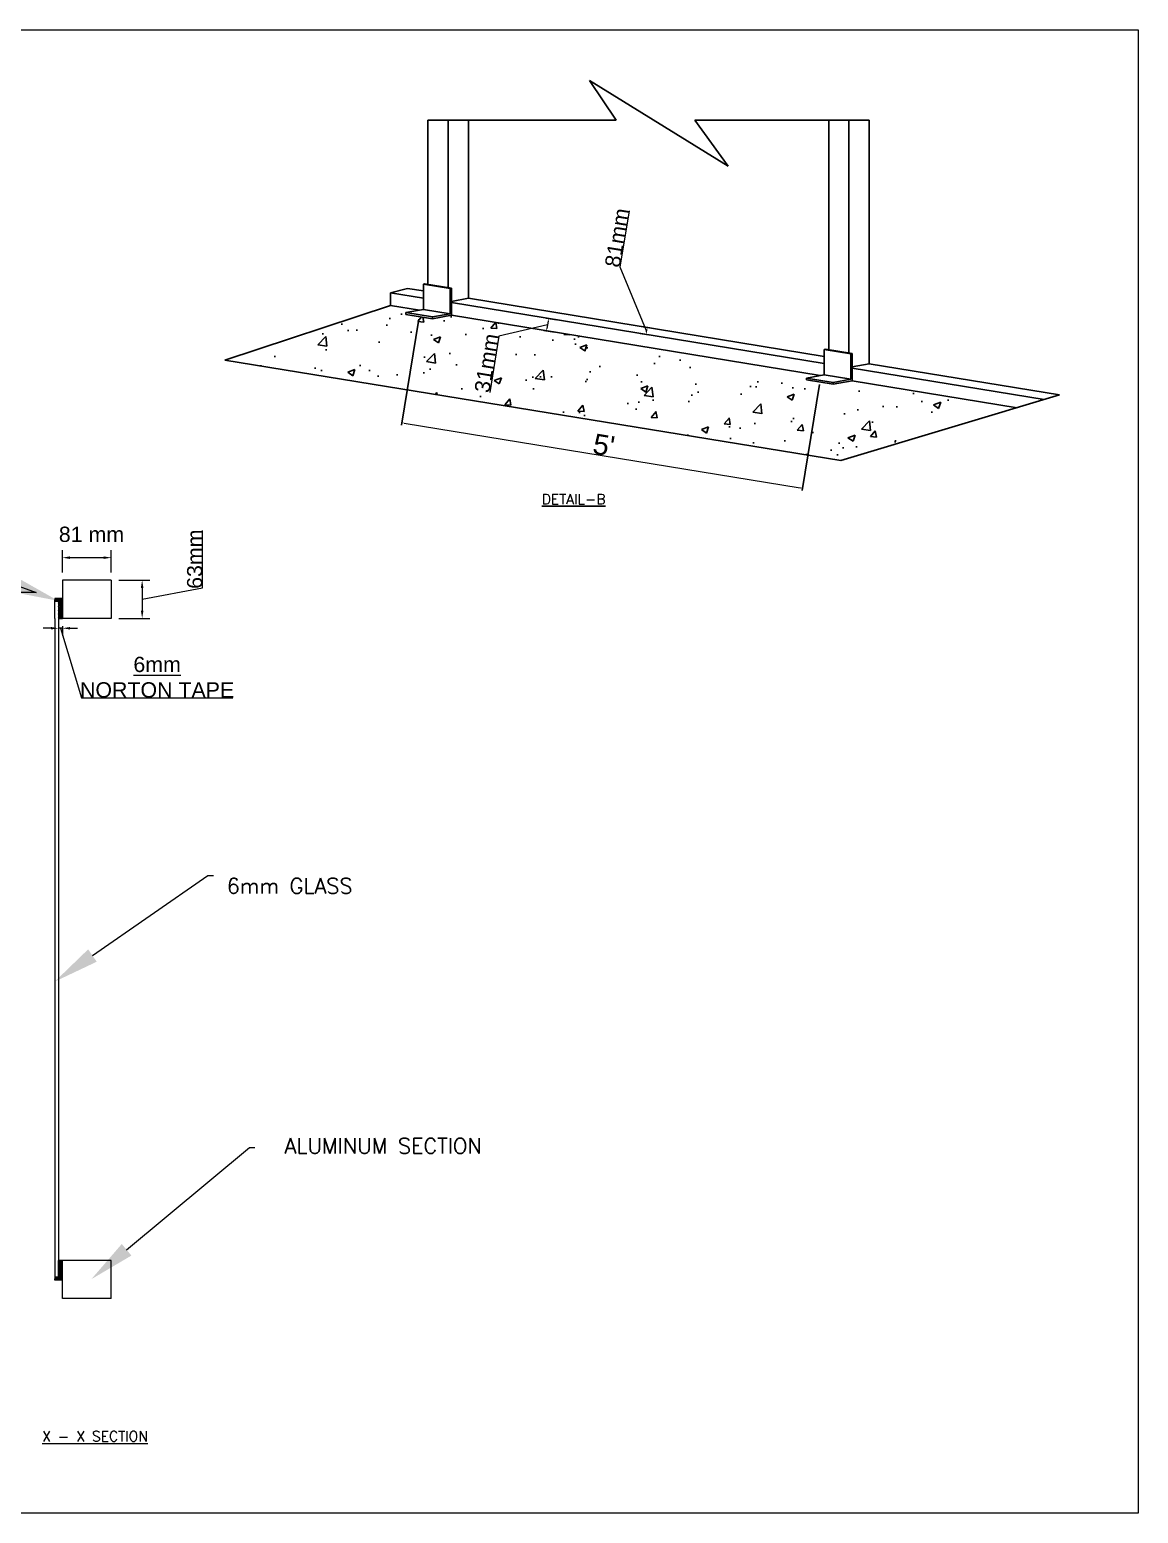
# Model space of a CAD drawing. Header units: feet. Extents: x -11 to 2437, y -109 to 219.
# Drawn here: x 834.5 to 1052, y -71.9 to 219.3 of the extents above; entities that cross this region are included whole.
import ezdxf
from ezdxf import colors
from ezdxf.entities.mleader import LeaderData, LeaderLine
from ezdxf.math import Vec2, Vec3

# ---------------------------------------------------------------- set-up
doc = ezdxf.new("R2010")
doc.units = ezdxf.units.FT
doc.header["$MEASUREMENT"] = 0
for name, color, linetype, lineweight in [('DIM-1', 1, 'Continuous', 0), ('LIN-1', 3, 'Continuous', 18), ('S281M_STEEL-COL', 3, 'Continuous', 0)]:
    doc.layers.add(name, color=color, linetype=linetype, lineweight=lineweight)
doc.styles.add('Annotative', font='arial.ttf')
doc.styles.get("Standard").update_dxf_attribs({"font": 'romans.shx', "height": 4})
doc.dimstyles.new('DIM-3', dxfattribs={"dimtxt": 1, "dimasz": 0.5, "dimexe": 0.5, "dimexo": 0.5, "dimgap": 0, "dimtad": 1, "dimdec": 0, "dimzin": 0, "dimdsep": 46, "dimlunit": 4, "dimtxsty": 'Annotative', "dimcen": 0.09, "dimadec": 0, "dimazin": 0, "dimtfac": 1, "dimtdec": 0, "dimtofl": 0, "dimtmove": 1, "dimatfit": 3, "dimfxl": 1, "dimtolj": 1, "dimtzin": 0, "dimlwd": 0, "dimarcsym": 0})
pattern_1 = [(0, (-307.96807, 223.10414), (0, 0.125), []), (60, (-307.96807, 223.10414), (-0.108253175, 0.0625), []), (120, (-307.96807, 223.10414), (-0.108253175, -0.0625), [])]
pattern_2 = [(37.5, (-307.968067, 223.104141), (-0.0006299336, 0.0192682377), [0, -0.0152, 0, -0.017, 0, -0.01625]), (7.5, (-307.968067, 223.104141), (0.017697767, 0.0282214607), [0, -0.0082, 0, -0.0137, 0, -0.00525]), (327.5, (-307.980367, 223.104141), (0.0311414186, 5.65905e-05), [0, -0.005, 0, -0.018, 0, -0.0235]), (317.5, (-307.980367, 223.104141), (0.030061266, 0.0087767556), [0, -0.0025, 0, -0.0118, 0, -0.0135])]

# ---------------------------------------------------------------- blocks, each defined once
blk = doc.blocks.new('*D21')
at = {"color": 0, "lineweight": 0, "transparency": 16777216}
for p, q in [((950.34, 172.72), (952.15, 183.77)), ((955.53, 160.18), (950.34, 172.72)), ((955.5, 159.99), (955.56, 160.36))]:
    blk.add_line(p, q, dxfattribs=at)
at = {"color": 0, "lineweight": -2, "transparency": 16777216}
for p, q in [((954.51, 161.04), (956.14, 160.77)), ((954.29, 159.68), (955.92, 159.42))]:
    blk.add_line(p, q, dxfattribs=at)
at = {"color": 0, "lineweight": 18, "transparency": 16777216}
for points in [[(955.48, 160.37), (955.65, 160.35), (955.64, 160.85)], [(955.42, 160.01), (955.59, 159.98), (955.42, 159.5)]]:
    blk.add_solid(points, dxfattribs=at)
at = {"layer": 'Defpoints', "color": 0, "lineweight": 18, "transparency": 16777216}
for p in [(954.02, 161.12), (955.64, 160.85), (953.8, 159.76)]:
    blk.add_point(p, dxfattribs=at)
at = {"color": 0, "lineweight": 25, "transparency": 16777216, "insert": (949.73, 178.49), "char_height": 1, "attachment_point": 5, "rotation": 80.7226, "style": 'Annotative'}
blk.add_mtext('\\A1;{\\H3x;81mm}', dxfattribs=at)
blk = doc.blocks.new('*D22')
at = {"color": 0, "lineweight": 0, "transparency": 16777216}
for p, q in [((936.08, 161.42), (926.56, 159.15)), ((936.2, 162.13), (935.97, 160.7)), ((926.56, 159.15), (924.75, 148.1))]:
    blk.add_line(p, q, dxfattribs=at)
at = {"color": 0, "lineweight": -2, "transparency": 16777216}
for p, q in [((937.43, 159.96), (935.39, 160.29)), ((937.83, 162.37), (935.79, 162.71))]:
    blk.add_line(p, q, dxfattribs=at)
at = {"color": 0, "lineweight": 18, "transparency": 16777216}
for points in [[(935.88, 160.71), (936.05, 160.69), (935.89, 160.21)], [(936.12, 162.15), (936.28, 162.12), (936.28, 162.63)]]:
    blk.add_solid(points, dxfattribs=at)
at = {"layer": 'Defpoints', "color": 0, "lineweight": 18, "transparency": 16777216}
for p in [(935.89, 160.21), (938.32, 162.29), (937.92, 159.88)]:
    blk.add_point(p, dxfattribs=at)
at = {"color": 0, "lineweight": 25, "transparency": 16777216, "insert": (924.14, 153.87), "char_height": 1, "attachment_point": 5, "rotation": 80.7226, "style": 'Annotative'}
blk.add_mtext('\\A1;{\\H3x;31mm}', dxfattribs=at)
blk = doc.blocks.new('*D23')
at = {"color": 0, "lineweight": -2, "transparency": 16777216}
for p, q in [((910.81, 162.51), (907.41, 141.69)), ((989.47, 149.66), (986.07, 128.84))]:
    blk.add_line(p, q, dxfattribs=at)
at = {"color": 0, "lineweight": 0, "transparency": 16777216}
blk.add_line((907.98, 142.1), (985.66, 129.41), dxfattribs=at)
at = {"color": 0, "lineweight": 18, "transparency": 16777216}
for points in [[(907.99, 142.18), (907.97, 142.02), (907.49, 142.18)], [(985.67, 129.49), (985.64, 129.33), (986.15, 129.33)]]:
    blk.add_solid(points, dxfattribs=at)
at = {"layer": 'Defpoints', "color": 0, "lineweight": 18, "transparency": 16777216}
for p in [(910.89, 163), (989.55, 150.15), (986.15, 129.33)]:
    blk.add_point(p, dxfattribs=at)
at = {"color": 0, "lineweight": 25, "transparency": 16777216, "insert": (947.15, 137.76), "char_height": 1, "attachment_point": 5, "rotation": 350.7226, "style": 'Annotative'}
blk.add_mtext("\\A1;{\\H4x;5'}", dxfattribs=at)
blk = doc.blocks.new('*D59')
at = {"layer": 'Defpoints', "color": 0, "lineweight": 18, "transparency": 16777216}
for p in [(-6.403, 14.58), (-9.603, 13.105), (-6.403, 13.105)]:
    blk.add_point(p, dxfattribs=at)
at = {"layer": 'LIN-1', "color": 0, "lineweight": -2, "transparency": 16777216}
for p, q in [((-9.603, 13.605), (-9.603, 15.08)), ((-6.403, 13.605), (-6.403, 15.08))]:
    blk.add_line(p, q, dxfattribs=at)
at = {"layer": 'LIN-1', "color": 0, "lineweight": 0, "transparency": 16777216}
blk.add_line((-9.103, 14.58), (-6.903, 14.58), dxfattribs=at)
at = {"layer": 'LIN-1', "color": 0, "lineweight": 18, "transparency": 16777216}
for points in [[(-9.103, 14.663), (-9.103, 14.496), (-9.603, 14.58)], [(-6.903, 14.663), (-6.903, 14.496), (-6.403, 14.58)]]:
    blk.add_solid(points, dxfattribs=at)
at = {"layer": 'LIN-1', "color": 0, "lineweight": 18, "transparency": 16777216, "insert": (-7.699, 16.101), "char_height": 1, "attachment_point": 5, "style": 'Annotative'}
blk.add_mtext('\\A1;81 mm', dxfattribs=at)
blk = doc.blocks.new('*D58')
at = {"layer": 'Defpoints', "color": 0, "lineweight": 18, "transparency": 16777216}
for p in [(-6.403, 13.105), (-6.403, 10.605), (-4.384, 10.605)]:
    blk.add_point(p, dxfattribs=at)
at = {"layer": 'LIN-1', "color": 0, "lineweight": 0, "transparency": 16777216}
for p, q in [((-0.429, 12.611), (-0.429, 16.35)), ((-4.384, 11.855), (-0.429, 12.611)), ((-4.384, 12.605), (-4.384, 11.105))]:
    blk.add_line(p, q, dxfattribs=at)
at = {"layer": 'LIN-1', "color": 0, "lineweight": -2, "transparency": 16777216}
for p, q in [((-5.903, 13.105), (-3.884, 13.105)), ((-5.903, 10.605), (-3.884, 10.605))]:
    blk.add_line(p, q, dxfattribs=at)
at = {"layer": 'LIN-1', "color": 0, "lineweight": 18, "transparency": 16777216}
for points in [[(-4.467, 12.605), (-4.301, 12.605), (-4.384, 13.105)], [(-4.467, 11.105), (-4.301, 11.105), (-4.384, 10.605)]]:
    blk.add_solid(points, dxfattribs=at)
at = {"layer": 'LIN-1', "color": 0, "lineweight": 18, "transparency": 16777216, "insert": (-0.94, 14.48), "char_height": 1, "attachment_point": 5, "rotation": 90, "style": 'Annotative'}
blk.add_mtext('\\A1;63mm', dxfattribs=at)
blk = doc.blocks.new('*D57')
at = {"layer": 'Defpoints', "color": 0, "lineweight": 18, "transparency": 16777216}
for p in [(-9.853, 10.605), (-9.853, 9.962), (-9.603, 10.605)]:
    blk.add_point(p, dxfattribs=at)
at = {"layer": 'LIN-1', "color": 0, "lineweight": 0, "transparency": 16777216}
for p, q in [((-10.353, 9.962), (-10.853, 9.962)), ((-9.603, 9.962), (-9.853, 9.962)), ((-9.728, 9.962), (-8.36, 5.403)), ((-9.103, 9.962), (-8.603, 9.962)), ((-8.36, 5.403), (1.549, 5.403))]:
    blk.add_line(p, q, dxfattribs=at)
at = {"layer": 'LIN-1', "color": 0, "lineweight": -2, "transparency": 16777216}
for p, q in [((-9.853, 10.105), (-9.853, 9.462)), ((-9.603, 10.105), (-9.603, 9.462))]:
    blk.add_line(p, q, dxfattribs=at)
at = {"layer": 'LIN-1', "color": 0, "lineweight": 18, "transparency": 16777216}
for points in [[(-10.353, 10.045), (-10.353, 9.878), (-9.853, 9.962)], [(-9.103, 10.045), (-9.103, 9.878), (-9.603, 9.962)]]:
    blk.add_solid(points, dxfattribs=at)
at = {"layer": 'LIN-1', "color": 0, "lineweight": 18, "transparency": 16777216, "insert": (-3.406, 6.756), "char_height": 1, "attachment_point": 5, "style": 'Annotative'}
blk.add_mtext('\\A1;{\\L6mm\\P}NORTON TAPE', dxfattribs=at)
blk = doc.blocks.new('GLASS')
at = {"layer": 'LIN-1', "lineweight": 18}
h = blk.add_hatch(dxfattribs=at)
h.set_pattern_fill('AR-SAND', scale=0.01)
h.set_pattern_definition(pattern_2)
h.paths.add_polyline_path([(-9.603, 11.812), (-10.103, 11.812), (-10.103, 11.712), (-9.603, 11.712)])
h = blk.add_hatch(dxfattribs=at)
h.set_pattern_fill('NET3')
h.set_pattern_definition(pattern_1)
h.paths.add_polyline_path([(-9.603, 11.712), (-9.853, 11.712), (-9.853, 10.605), (-9.603, 10.605)])
h = blk.add_hatch(dxfattribs=at)
h.set_pattern_fill('NET3')
h.set_pattern_definition(pattern_1)
h.paths.add_polyline_path([(-9.603, -31.395), (-9.853, -31.395), (-9.853, -32.502), (-9.603, -32.502)])
h = blk.add_hatch(dxfattribs=at)
h.set_pattern_fill('AR-SAND', scale=0.01)
h.set_pattern_definition(pattern_2)
h.paths.add_polyline_path([(-9.603, -32.602), (-10.103, -32.602), (-10.103, -32.502), (-9.603, -32.502)])
at = {"layer": 'LIN-1', "color": 7, "lineweight": 18}
for p, q in [((-6.403, 13.105), (-9.603, 13.105)), ((-9.603, 13.105), (-9.603, 10.605)), ((-6.403, 13.105), (-6.403, 10.605)), ((-9.603, 11.898), (-10.103, 11.898)), ((-10.103, 11.898), (-10.103, 11.812)), ((-9.603, 11.812), (-10.103, 11.812)), ((-10.103, 11.712), (-10.103, 11.812)), ((-9.603, 11.712), (-10.103, 11.712)), ((-10.103, 10.605), (-10.103, 11.712)), ((-9.853, 11.712), (-9.853, 10.605)), ((-9.603, 11.898), (-9.603, 11.812)), ((-9.603, 11.812), (-9.603, 11.712)), ((-10.103, 10.605), (-10.103, -31.395)), ((-9.853, 10.605), (-9.603, 10.605)), ((-9.603, 10.605), (-9.853, 10.605)), ((-9.853, 10.605), (-9.853, -31.395)), ((-6.403, 10.605), (-9.603, 10.605)), ((-10.103, -31.395), (-10.103, -32.502)), ((-9.853, -32.502), (-9.853, -31.395)), ((-9.853, -31.395), (-9.603, -31.395)), ((-9.603, -31.395), (-9.853, -31.395)), ((-6.403, -31.395), (-9.603, -31.395)), ((-9.603, -33.895), (-9.603, -31.395)), ((-6.403, -33.895), (-6.403, -31.395)), ((-9.603, -32.502), (-10.103, -32.502)), ((-10.103, -32.502), (-10.103, -32.602)), ((-9.603, -32.602), (-10.103, -32.602)), ((-10.103, -32.688), (-10.103, -32.602)), ((-9.603, -32.688), (-10.103, -32.688)), ((-9.603, -32.602), (-9.603, -32.502)), ((-9.603, -32.688), (-9.603, -32.602)), ((-6.403, -33.895), (-9.603, -33.895))]:
    blk.add_line(p, q, dxfattribs=at)
at = {"layer": 'DIM-1', "color": 7, "lineweight": 18, "char_height": 1, "attachment_point": 7}
for s, insert in [('{\\C3;SILICON}', (-22.902, 13.094)), ('{\\C3;6mm GLASS}', (1.152, -7.394)), ('{\\C3;ALUMINUM SECTION}', (4.936, -24.404))]:
    blk.add_mtext_dynamic_manual_height_columns(s, width=54.18616, gutter_width=20, heights=[0], dxfattribs=dict(at, insert=insert))
at = {"layer": 'LIN-1', "color": 7, "lineweight": 18}
for base, p1, p2, text, picture, middle in [((-6.403, 14.58), (-9.603, 13.105), (-6.403, 13.105), '81 mm', '*D59', (-7.699, 16.101)), ((-9.853, 9.962), (-9.603, 10.605), (-9.853, 10.605), '{\\L6mm\\P}NORTON TAPE', '*D57', (-8.36, 6.756))]:
    dim = blk.add_linear_dim(base=base, p1=p1, p2=p2, text=text, dimstyle='DIM-3', dxfattribs=at)
    dim.commit()
    dim.dimension.update_dxf_attribs({"geometry": picture, "text_midpoint": middle})
dim = blk.add_linear_dim(base=(-4.384, 10.605), p1=(-6.403, 13.105), p2=(-6.403, 10.605), angle=90, text='63mm', dimstyle='DIM-3', dxfattribs=at)
dim.commit()
dim.dimension.update_dxf_attribs({"geometry": '*D58', "text_midpoint": (-0.429, 12.611), "dimtype": 128})
ml = blk.add_multileader_mtext('Standard', dxfattribs=at)
ml.set_content('', color=7)
ml.set_leader_properties()
ml.build(insert=Vec2(0, 0))
ml.multileader.update_dxf_attribs({"dogleg_length": 0.36, "arrow_head_size": 3})
ctx = ml.context
ctx.base_point, ctx.arrow_head_size, ctx.landing_gap_size, ctx.plane_origin = Vec3(-24.624, 12.29), 3, 0.09, Vec3(-9.882, 11.759)
ctx.text_align_type = 2
notes = []
notes.append((ctx, [(0, (1, 1, 0), (-11.325, 12.29), (-1, 0), 13.12, [(0, [(-9.882, 11.759)], 0, [])])]))
ctx.mtext.insert, ctx.mtext.alignment, ctx.mtext.flow_direction = Vec3(-24.534, 14.29), 3, 5
ml = blk.add_multileader_mtext('Standard', dxfattribs=at)
ml.set_content('', color=7)
ml.set_leader_properties()
ml.build(insert=Vec2(0, 0))
ml.multileader.update_dxf_attribs({"dogleg_length": 0.36, "arrow_head_size": 3})
ctx = ml.context
ctx.base_point, ctx.arrow_head_size, ctx.landing_gap_size, ctx.plane_origin = Vec3(0.275, -6.219), 3, 0.09, Vec3(-10.103, -13.158)
notes.append((ctx, [(0, (1, 1, 0), (-0.085, -6.219), (1, 0), 0.36, [(0, [(-10.103, -13.158)], 0, [])])]))
ctx.mtext.insert, ctx.mtext.flow_direction = Vec3(0.365, -4.219), 5
ml = blk.add_multileader_mtext('Standard', dxfattribs=at)
ml.set_content('', color=7)
ml.set_leader_properties()
ml.build(insert=Vec2(0, 0))
ml.multileader.update_dxf_attribs({"dogleg_length": 0.36, "arrow_head_size": 3})
ctx = ml.context
ctx.base_point, ctx.arrow_head_size, ctx.landing_gap_size, ctx.plane_origin = Vec3(2.988, -24.003), 3, 0.09, Vec3(-7.705, -32.622)
notes.append((ctx, [(0, (1, 1, 0), (2.628, -24.003), (1, 0), 0.36, [(0, [(-7.705, -32.622)], 0, [])])]))
ctx.mtext.insert, ctx.mtext.flow_direction = Vec3(3.078, -22.003), 5
for ctx, leaders in notes:
    for number, flags, end, landing, length, lines in leaders:
        leader = LeaderData()
        leader.index, (leader.has_last_leader_line, leader.has_dogleg_vector, leader.attachment_direction) = number, flags
        leader.last_leader_point, leader.dogleg_vector, leader.dogleg_length = Vec3(end), Vec3(landing), length
        for number, points, colour, breaks in lines:
            line = LeaderLine()
            line.index, line.vertices, line.color, line.breaks = number, Vec3.list(points), colors.encode_raw_color(colour), breaks
            leader.lines.append(line)
        ctx.leaders.append(leader)

msp = doc.modelspace()

# ---------------------------------------------------------------- hatches: boundary and pattern name
at = {"lineweight": 25}
h = msp.add_hatch(dxfattribs=at)
h.set_pattern_fill('AR-CONC', scale=2)
h.set_pattern_definition([(50, (178.517, 152.049), (14.3452, -1.25504), [1.5, -16.5]), (355, (178.517, 152.05), (-2.77503, 15.04384), [1.2, -13.2]), (100.4514, (179.712, 151.945), (11.57018, 13.7888), [1.2748, -14.02284]), (46.1842, (178.517, 156.05), (21.34483, -3.3104), [2.25, -24.75]), (96.6356, (180.296, 155.773), (18.69324, 19.48237), [1.9122, -21.0343]), (351.1842, (178.517, 156.05), (18.69324, 19.4824), [1.8, -19.8]), (21, (180.517, 155.049), (11.93814, -8.05238), [1.5, -16.5]), (326, (180.517, 155.05), (4.8663, 14.503), [1.2, -13.2]), (71.4514, (181.512, 154.378), (16.80445, 6.45062), [1.2748, -14.02284]), (37.5, (178.517, 152.0493), (0.243197, 6.657877), [0, -13.04, 0, -13.4, 0, -13.25]), (7.5, (178.517, 152.049), (5.26139, 7.888234), [0, -7.64, 0, -12.74, 0, -5.05]), (327.5, (174.057, 152.0493), (10.67645, -0.451097), [0, -5, 0, -15.6, 0, -20.7]), (317.5, (172.057, 152.049), (11.66372, 2.0021), [0, -6.5, 0, -10.36, 0, -14.7])])
h.paths.add_polyline_path([(917.21, 163.26), (913.51, 162.58), (908.27, 163.43), (908.27, 163.79), (911.72, 164.42), (911.72, 165.55), (908.09, 166.14), (872.73, 154.48), (993.63, 134.73), (1028.23, 145.12), (995.88, 150.41), (992.18, 149.73), (986.93, 150.58), (986.93, 150.94), (989.61, 151.43)])
h.paths.add_polyline_path([(932.12, 148.96), (933.54, 157.61), (929.47, 158.27), (928.06, 149.62)], flags=24)

# ---------------------------------------------------------------- linework, layer by layer
at = {"color": 7, "lineweight": 25}
for p, q in [((949.59, 201.53), (944.33, 209.33)), ((944.33, 209.33), (971.52, 192.56)), ((912.62, 201.53), (949.59, 201.53)), ((971.52, 192.56), (965.03, 201.53)), ((965.03, 201.53), (999.22, 201.53)), ((910.95, 164.28), (910.95, 164.28))]:
    msp.add_line(p, q, dxfattribs=at)
at = {"layer": 'DIM-1', "color": 7, "lineweight": 18}
msp.add_lwpolyline([(629.09, 219.32), (1052.04, 219.32), (1052.04, -71.88), (629.09, -71.88)], close=True, dxfattribs=at)
at = {"layer": 'S281M_STEEL-COL', "color": 7, "linetype": 'Continuous', "lineweight": 25}
for p, q in [((912.62, 169.33), (912.62, 201.53)), ((916.56, 201.53), (916.56, 168.68)), ((920.55, 166.59), (920.55, 201.53)), ((991.29, 156.48), (991.29, 201.53)), ((995.22, 201.53), (995.22, 155.83)), ((999.22, 153.74), (999.22, 201.53)), ((911.97, 169.43), (911.72, 169.39)), ((916.96, 168.53), (911.72, 169.39)), ((911.72, 169.39), (911.72, 164.42)), ((911.97, 169.43), (917.21, 168.58)), ((905.24, 167.7), (908.59, 168.54)), ((911.72, 166.64), (905.24, 167.7)), ((905.24, 167.7), (905.24, 165.21)), ((911.72, 168.03), (908.59, 168.54)), ((917.21, 168.58), (916.96, 168.53)), ((916.96, 163.57), (916.96, 168.53)), ((917.21, 163.26), (917.21, 168.58)), ((917.21, 165.97), (920.55, 166.59)), ((920.55, 166.59), (990.38, 155.18)), ((905.27, 165.21), (872.73, 154.48)), ((910.95, 164.28), (905.24, 165.21)), ((911.72, 164.42), (908.27, 163.79)), ((913.51, 162.93), (908.27, 163.79)), ((908.27, 163.79), (908.27, 163.43)), ((913.51, 162.58), (908.27, 163.43)), ((911.72, 165.55), (911.72, 165.55)), ((916.96, 163.57), (911.72, 164.42)), ((913.51, 162.93), (916.96, 163.57)), ((917.21, 163.26), (913.51, 162.58)), ((917.21, 165.74), (990.38, 153.79)), ((917.21, 163.26), (989.61, 151.43)), ((913.51, 162.58), (913.51, 162.93)), ((993.63, 134.73), (872.73, 154.48)), ((990.63, 156.58), (990.38, 156.54)), ((995.63, 155.68), (990.38, 156.54)), ((990.38, 156.54), (990.38, 151.57)), ((990.63, 156.58), (995.88, 155.73)), ((995.88, 155.73), (995.63, 155.68)), ((995.63, 150.72), (995.63, 155.68)), ((995.88, 150.41), (995.88, 155.73)), ((990.38, 151.57), (986.93, 150.94)), ((995.63, 150.72), (990.38, 151.57)), ((995.88, 153.12), (999.22, 153.74)), ((1033.58, 146.73), (995.88, 152.89)), ((999.22, 153.74), (1036.58, 147.63)), ((992.18, 150.08), (986.93, 150.94)), ((986.93, 150.94), (986.93, 150.58)), ((992.18, 149.73), (986.93, 150.58)), ((992.18, 150.08), (995.63, 150.72)), ((995.88, 150.41), (992.18, 149.73)), ((992.18, 149.73), (992.18, 150.08)), ((1028.23, 145.12), (995.88, 150.41)), ((993.63, 134.73), (1036.58, 147.63))]:
    msp.add_line(p, q, dxfattribs=at)

# ---------------------------------------------------------------- block references
at = {"layer": 'LIN-1', "color": 7, "lineweight": 18, "xscale": 3, "yscale": 3, "zscale": 3}
msp.add_blockref('GLASS', (869.68, 71.95), dxfattribs=at)

# ---------------------------------------------------------------- texts
at = {"layer": 'DIM-1', "color": 7, "lineweight": 25, "insert": (934.95, 126.17), "char_height": 2, "attachment_point": 7}
msp.add_mtext_dynamic_manual_height_columns('{\\L\\C3;DETAIL-B}', width=54.1862, gutter_width=20, heights=[0], dxfattribs=at)
at = {"layer": 'DIM-1', "color": 7, "lineweight": 18, "insert": (836.91, -57.76), "char_height": 2, "attachment_point": 7}
msp.add_mtext_dynamic_manual_height_columns('{\\L\\C3;X - X SECTION}', width=54.1862, gutter_width=20, heights=[0], dxfattribs=at)

# ---------------------------------------------------------------- dimensions: what is measured, and where the dimension line sits
at = {"color": 7, "lineweight": 25}
for base, p1, p2, angle, text, picture, middle in [((955.64, 160.85), (953.8, 159.76), (954.02, 161.12), 80.7226, '{\\H3x;81mm}', '*D21', (950.34, 172.72)), ((935.89, 160.21), (938.32, 162.29), (937.92, 159.88), 260.7226, '{\\H3x;31mm}', '*D22', (926.56, 159.15))]:
    dim = msp.add_linear_dim(base=base, p1=p1, p2=p2, angle=angle, text=text, dimstyle='DIM-3', dxfattribs=at)
    dim.commit()
    dim.dimension.update_dxf_attribs({"geometry": picture, "text_midpoint": middle, "dimtype": 161})
dim = msp.add_aligned_dim(p1=(910.89, 163), p2=(989.55, 150.15), distance=-21.1, text="{\\H4x;5'}", dimstyle='DIM-3', dxfattribs=at)
dim.commit()
dim.dimension.update_dxf_attribs({"geometry": '*D23', "text_midpoint": (947.15, 137.76)})

doc.saveas('drawing.dxf')
